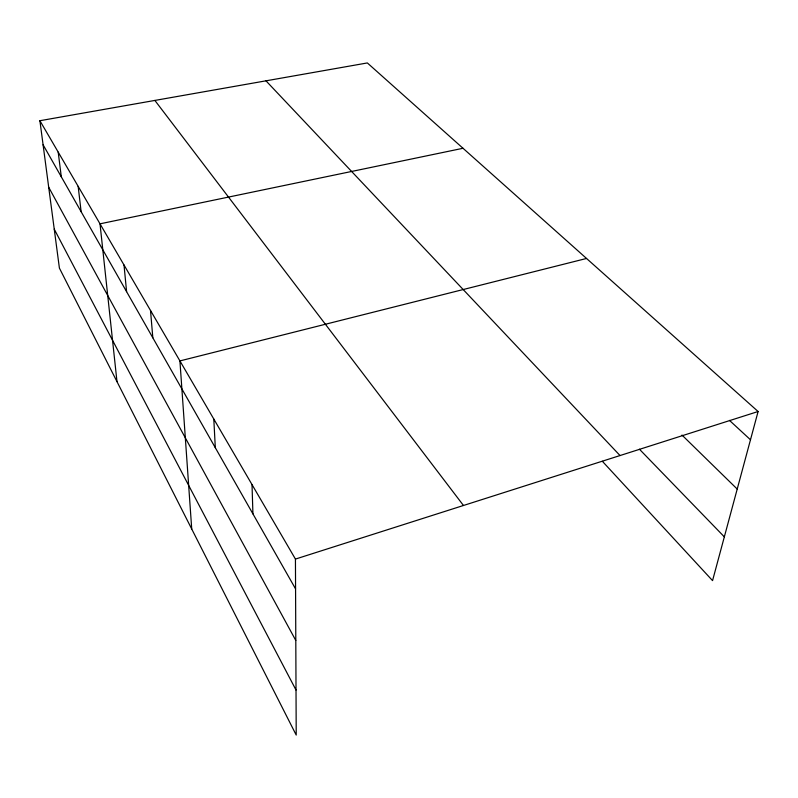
<?xml version="1.0" encoding="UTF-8"?>
<svg xmlns="http://www.w3.org/2000/svg" width="798" height="798" viewBox="0 0 798 798"><rect width="100%" height="100%" fill="white"/><g stroke="black" fill="none" stroke-linecap="round" stroke-linejoin="round"><path stroke-width="1.2" d="M39.9 120.717L295.44 559.079L296.218 735.058L59.401 268.098L39.9 120.717L367.349 62.942L758.1 411.509L712.554 580.625L602.35 461.274M295.44 559.079L758.1 411.509M586.54 258.462L179.919 360.915L191.729 529.014M463.01 148.278L100.009 223.829L116.987 381.644M729.472 420.386L750.489 439.778M681.991 435.06L737.212 489.054M639.427 449.214L724.335 536.855M265.983 80.827L620.036 455.548M154.872 100.428L463.468 505.483M43.082 144.777L295.569 588.884M48.708 187.261L295.799 640.455M54.244 229.156L296.018 690.041M58.204 152.129L61.296 176.817M78.164 186.363L81.127 211.699M124.009 265.006L126.593 291.669M150.513 310.462L152.827 337.803M213.804 419.05L215.31 447.718M252.018 484.595L252.926 513.882"/></g></svg>
